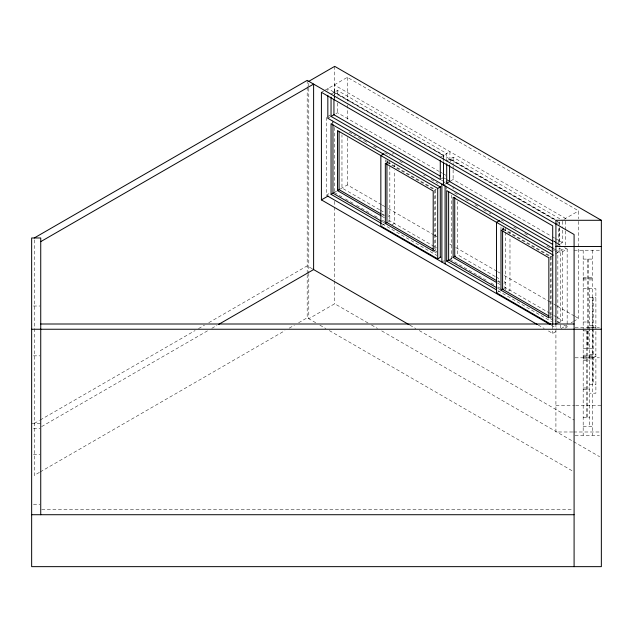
<?xml version="1.0" encoding="UTF-8"?>
<svg xmlns="http://www.w3.org/2000/svg" width="633" height="633" viewBox="0 0 633 633"><rect width="100%" height="100%" fill="white"/><g stroke="black" fill="none" stroke-linecap="round" stroke-linejoin="round"><path stroke-width="0.47" stroke-dasharray="3.17 2.37" d="M321.414 92.315L323.922 90.867M324.761 90.384L347.343 77.345L578.633 210.884L578.633 218.781M331.051 94.143L337.476 90.432L446.7 153.495L446.7 161.249M327.839 116.432L330.244 115.04M327.839 118.284L330.244 116.891M335.87 113.647L337.476 112.721L439.017 171.345M331.051 123.846L333.456 122.454M392.088 154.262L393.584 153.4M326.232 195.257L330.244 192.938M334.264 192.472L336.669 191.079M340.475 188.887L347.343 184.923L381.477 204.633M386.842 162.483L388.338 161.621M440.275 157.206L449.913 151.643L449.913 160.284M446.7 160.917L453.125 157.206L562.341 220.26M440.275 179.487L445.094 176.702M442.681 183.657L445.094 182.272M445.893 181.806L448.306 180.413M388.338 216.518L389.833 215.655L388.124 214.666M434.705 190.122L436.2 189.259M443.488 185.05L445.893 183.657M450.712 180.88L453.125 179.487L551.248 236.141M34.245 423.445L39.381 420.478M40.235 419.988L195.099 330.576M198.525 328.598L204.514 325.14M208.787 322.672L307.187 265.868L313.612 269.571M382.34 225.174L384.587 223.876M388.338 221.716L389.833 220.846M41.588 426.618L207.537 330.814M211.818 328.345L216.945 325.378M392.088 224.747L394.335 223.441L394.335 170.586M39.381 472.408L34.245 475.375L34.245 237.976M40.235 471.917L284.937 330.64M289.218 328.171L294.353 325.204M298.626 322.735L307.187 317.798L315.74 322.735M368.05 322.996L334.715 303.753L308.793 318.723L308.793 273.409M433.201 251.079L436.952 248.919M441.881 262.022L444.287 260.63M449.913 259.237L452.373 257.821M502.483 229.257L503.987 228.386M555.916 223.971L560.237 221.51M563.948 219.334L578.633 210.884M555.916 246.253L562.341 242.55L562.341 228.98M503.987 283.291L505.482 282.421L503.773 281.44M549.602 257.322L551.849 256.025M555.6 253.857L565.554 248.112M557.317 250.771L560.735 252.749L567.16 249.038L567.16 326.937L564.755 328.329M496.486 292.81L500.236 290.642M503.987 288.482L505.482 287.619M508.481 291.077L509.984 290.215L509.984 237.351M548.851 317.845L551.849 316.12M556.724 323.692L562.341 320.44L562.341 249.964L558.077 247.503M548.439 330.964L552.704 333.425L557.728 330.529M561.067 328.598L566.923 325.22M571.108 322.806L572.778 321.841M573.617 321.358L578.633 318.454L578.633 219.77M574.091 250.225L599.404 250.225M583.175 259.095L592.266 259.095M583.175 277.673L592.266 277.673M583.175 278.385L592.266 278.385M583.175 279.905L592.266 279.905M583.175 288.767L595.898 288.767L595.898 393.188L589.537 393.188M589.537 297.637L595.898 297.637M33.47 306.016L39.824 306.016M583.175 321.999L589.537 321.999M589.537 325.671L595.898 325.671M589.537 327.198L595.898 327.198M575.065 327.712L599.404 327.712M583.175 330.869L589.537 330.869M583.175 348.522L592.266 348.522M589.537 354.757L595.898 354.757M583.175 355.153L592.266 355.153M33.47 355.849L39.824 355.849M583.175 356.284L595.898 356.284M583.175 357.384L592.266 357.384M575.065 357.803L599.404 357.803M583.175 358.903L592.266 358.903M583.175 360.43L589.537 360.43M589.537 384.318L595.898 384.318M583.175 387.989L589.537 387.989M583.175 389.517L589.537 389.517M555.916 405.761L574.685 405.761M575.674 405.761L601.35 405.761M583.175 417.551L589.537 417.551M31.65 423.445L40.734 423.445M583.175 426.42L592.266 426.42M33.47 428.691L39.824 428.691M572.707 431.991L555.916 431.991L555.916 324.864M573.696 431.991L599.372 431.991M575.065 435.282L599.404 435.282M33.47 454.391L39.824 454.391M33.47 504.224L39.824 504.224M41.723 509.47L573.102 509.47M555.188 219.469L450.229 158.875L450.229 161.779M327.839 90.519L327.839 88.604L557.428 221.139M449.588 159.247L554.548 219.841M555.394 220.331L558.812 222.302L558.812 224.24M439.872 171.836L442.427 173.315M443.282 173.806L445.846 175.286M552.103 236.631L554.666 238.111M555.521 238.609L562.341 242.55M553.479 240.769L556.043 242.249M556.89 242.74L559.453 244.219L559.453 227.745M442.965 177.335L445.656 178.886M446.384 179.305L449.058 180.848M553.653 241.236L560.458 245.169M564.596 247.558L567.16 249.038M555.394 242.613L558.812 244.583L558.812 228.117M441.581 180.239L444.137 181.718M553.899 248.801L556.581 250.344M349.099 132.044L355.651 135.826M358.436 137.432L363.532 140.376M364.197 140.755L366.76 142.235M373.597 146.183L376.255 147.726M384.706 152.6L389.833 155.56M399.763 161.296L402.311 162.768M423.532 175.017L425.226 175.998M431.168 179.424L437.957 183.341M454.565 192.93L457.96 194.893M465.595 199.3L469.583 201.603M474.932 204.688L478.991 207.031M483.422 209.594L486.817 211.549M489.246 212.957L490.955 213.938M500.988 219.738L503.536 221.202M513.719 227.081L516.259 228.553M524.749 233.45L528.144 235.413M546.817 246.19L554.453 250.605M555.299 251.095L557.847 252.559L557.847 323.044M387.586 162.056L435.457 189.686L435.457 249.782M503.235 228.822L551.098 256.46L551.098 316.547M386.945 162.428L434.808 190.058L434.808 250.154M502.594 229.193L550.457 256.832L550.457 316.919M382.332 205.124L384.896 206.603M388.306 208.574L433.542 234.693M434.396 235.183L436.952 236.663M449.754 244.053L451.464 245.034M455.736 247.503L496.699 271.153M497.554 271.644L500.117 273.124M504.382 275.584L553.028 303.674M553.883 304.164L556.447 305.644M557.301 306.143L574.368 315.994M575.223 316.484L578.633 318.454M379.578 209.737L341.97 188.017L341.97 134.821M380.433 210.227L384.706 212.696M495.228 276.502L457.619 254.79L457.619 201.595M496.082 276.993L500.355 279.462M382.459 213.994L384.168 214.983M498.108 280.759L499.817 281.748M381.818 214.365L384.381 215.845M497.467 281.131L500.03 282.611M381.849 216.233L384.484 217.76M388.393 220.015L436.849 247.986M497.491 283.006L500.133 284.526M504.042 286.781L552.957 315.028M553.812 315.519L556.367 316.998M557.222 317.489L562.341 320.44M334.366 192.535L342.065 196.974M345.483 198.952L353.174 203.391M356.601 205.369L371.136 213.764M374.554 215.734L377.98 217.712M382.253 220.181L384.817 221.661M434.412 250.296L436.976 251.776M449.802 259.182L487.639 281.02M491.058 282.998L494.476 284.969M497.902 286.947L500.466 288.426M550.061 317.062L556.043 320.52M556.905 321.01L560.324 322.988M563.742 324.958L567.16 326.937M382.197 221.629L384.745 223.101M433.716 251.372L437.11 253.335M497.847 288.403L500.394 289.867M550.212 318.628L556.146 322.062M382.245 223.884L436.857 255.416M497.894 290.65L551.652 321.691M551.335 325.212L556.462 328.179M538.2 325.053L544.174 328.503M409.844 325.133L415.826 328.59M419.252 330.568L574.091 419.964M371.468 324.966L377.45 328.424M381.723 330.893L599.641 456.71M319.918 325.148L325.908 328.606M329.326 330.584L573.237 471.403M593.627 297.637L593.627 328.163M593.627 329.152L593.627 384.318M592.717 297.637L592.717 328.163M592.717 329.152L592.717 384.318M592.266 250.225L592.266 435.282M589.537 288.767L589.537 426.42M588.627 259.095L588.627 348.522M587.725 259.095L587.725 348.522M587.266 330.869L587.266 417.551M586.356 330.869L586.356 417.551M583.175 250.225L583.175 435.282M565.554 229.906L565.554 218.409L334.264 84.901L334.264 94.467M565.554 230.863L565.554 247.155M562.341 221.234L562.341 228.015M560.735 252.749L560.735 328.669M559.453 221.93L559.453 226.772M559.129 222.12L559.129 224.035M559.129 227.864L559.129 247.028M559.129 247.986L559.129 251.823M552.704 325.528L552.704 333.425M509.984 231.48L509.984 233.435M505.482 227.524L505.482 231.464M505.482 232.121L505.482 289.874M503.235 227.571L503.235 230.523M502.594 227.943L502.594 229.914M500.988 226.899L500.988 229.85M453.125 157.206L453.125 164.952M453.125 165.925L453.125 168.829M453.125 169.802L453.125 179.487M453.125 186.909L453.125 188.863M451.519 195.091L451.519 260.171M446.7 186.134L446.7 190.05M443.804 157.103L443.804 155.164L334.58 92.102L334.58 95.979M443.488 155.346L443.488 157.293M443.488 158.25L443.488 161.122M443.163 159.413L443.163 155.536L333.939 92.473L333.939 96.351M394.335 164.715L394.335 166.669M389.833 160.758L389.833 222.128M387.586 160.798L387.586 162.768M386.945 160.189L386.945 163.14M385.339 159.817L385.339 162.103M347.343 77.345L347.343 101.035M347.343 104.983L347.343 120.768M347.343 137.551L347.343 184.923M337.476 90.432L337.476 96.248M337.476 103.029L337.476 112.721M334.715 66.354L334.715 94.918M334.715 95.907L334.715 98.859M334.715 127.423L334.715 193.429M334.715 201.31L334.715 206.231M334.715 207.22L334.715 280.11M334.715 281.099L334.715 303.753M334.264 95.425L334.264 98.297M332.657 120.547L332.657 123.506M326.232 117.358L326.232 194.268M308.793 83.295L308.793 87.235M308.793 88.216L308.793 272.427M307.187 80.391L307.187 86.31M307.187 87.299L307.187 273.701M307.187 274.682L307.187 317.798"/><path stroke-width="0.95" d="M34.245 237.976L307.187 80.391L574.091 234.495L574.091 566.646M308.793 81.325L334.715 66.354L601.35 220.292L601.35 566.646L31.65 566.646L31.65 237.976L40.734 237.976L40.734 514.716M40.734 241.648L313.612 84.102L313.612 269.571L218.662 324.389M331.051 97.055L331.051 116.425L334.58 114.391M383.843 153.835L380.844 155.56L380.844 226.044L437.704 258.865L440.703 257.14M552.704 324.547L552.704 225.854L321.414 92.315L321.414 199.893L328.1 196.024M440.275 257.386L440.275 186.909L331.051 123.846L331.051 194.323L333.456 192.938M440.703 186.656L437.704 188.389L337.476 130.525L337.476 190.62L339.723 189.314M446.7 163.82L446.7 183.198L449.913 181.339M385.339 223.441L433.201 251.079L433.201 190.984L385.339 163.354L385.339 223.441L386.842 222.579M499.484 220.601L496.486 222.333L496.486 292.81L550.805 324.167M552.506 251.705L446.7 190.612L446.7 261.097L449.106 259.704M553.353 255.162L453.125 197.29L453.125 257.386L455.372 256.088M500.988 290.215L548.851 317.845L548.851 257.758L500.988 230.119L500.988 290.215L503.235 288.917M601.35 220.292L555.916 220.292L555.916 324.46M555.916 246.522L601.35 246.522M40.734 324.001L574.091 324.001M31.65 329.247L601.35 329.247M31.65 514.716L574.091 514.716M440.6 176.338L333.939 114.763L333.939 99.254M552.838 241.141L449.588 181.529L449.588 165.055M331.051 116.425L440.275 179.487L440.275 160.109M446.7 183.198L552.506 244.283M553.179 248.381L327.839 118.284L327.839 95.306M380.963 213.867L339.082 189.686L339.082 131.569M496.612 280.641L454.731 256.46L454.731 197.354M337.476 190.62L381.066 215.782M453.125 257.386L496.715 282.555M433.099 249.165L386.945 222.515L386.945 163.409M548.748 315.93L502.594 289.289L502.594 231.164M381.351 221.139L332.974 193.215L332.974 124.693M497 287.912L448.623 259.981L448.623 191.459M331.051 194.323L381.39 223.394M446.7 261.097L496.185 289.669M327.087 195.747L549.618 324.231M321.414 199.893L537.346 324.555M313.169 269.318L408.989 324.642M445.094 185.975L445.094 263.874M443.488 162.056L443.488 185.05M441.881 184.124L441.881 262.022M437.704 188.389L437.704 258.865"/></g></svg>
